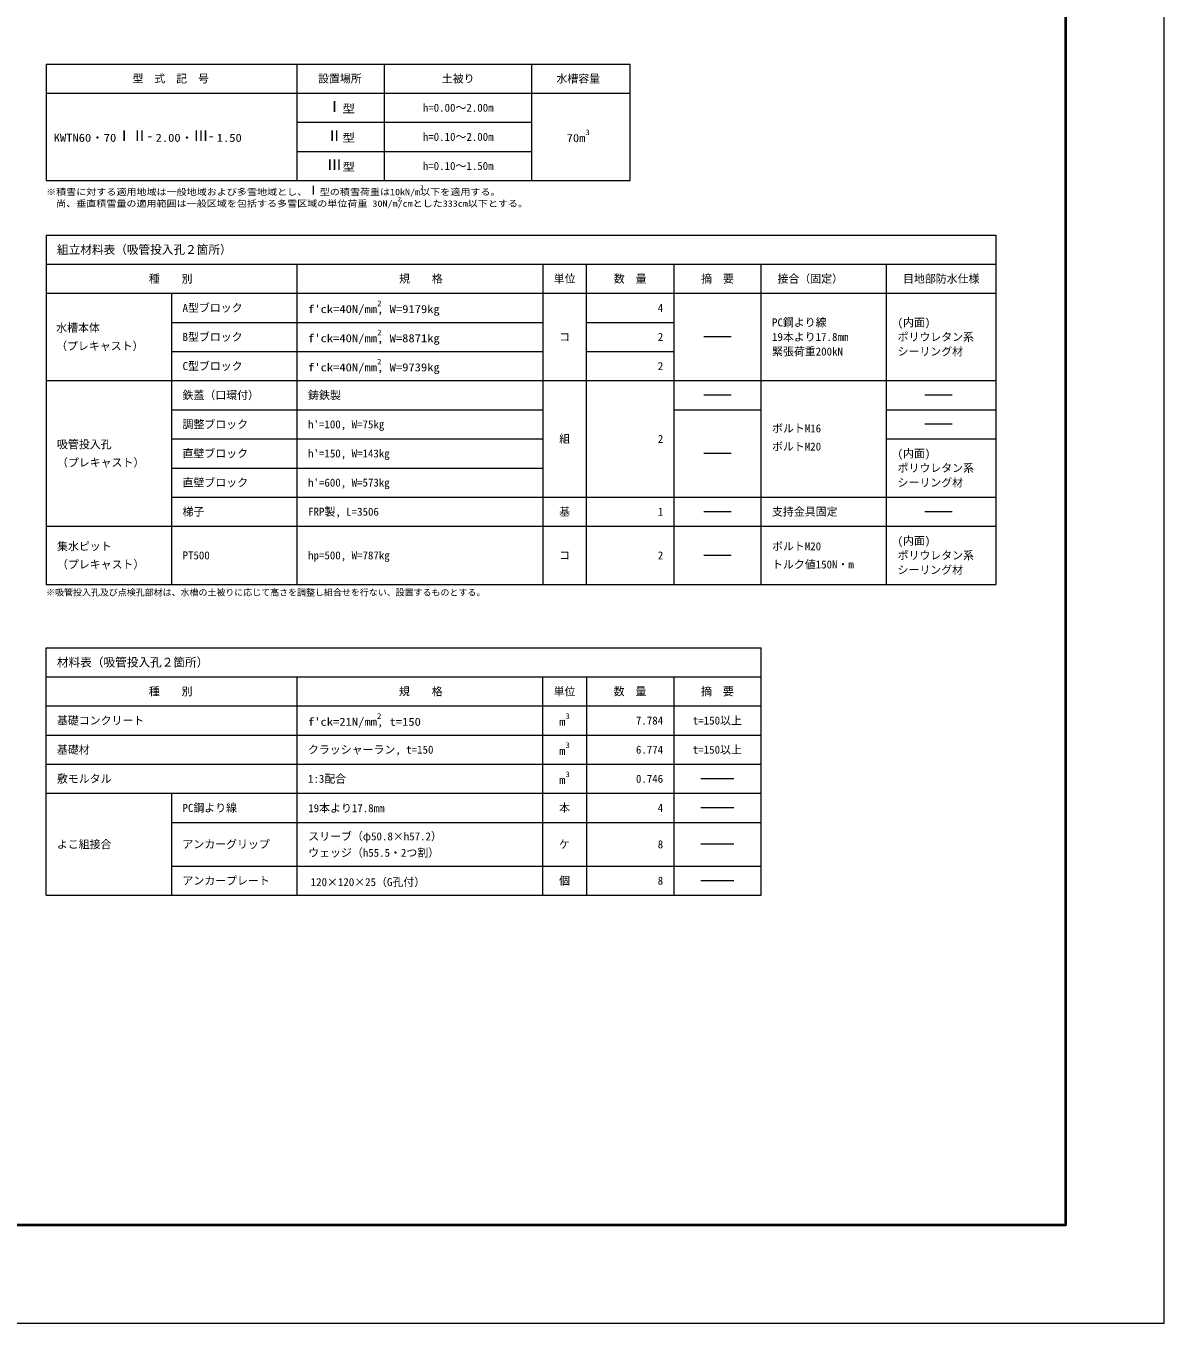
# Model space of a CAD drawing. Units: millimetres at full size; details may follow other scales. Extents: x 37600 to 71200, y -83280 to -59520.
# Drawn here: x 60774 to 71200, y -83280 to -71400 of the extents above; entities that cross this region are included whole.
import ezdxf
from ezdxf.enums import TextEntityAlignment as Align

# ---------------------------------------------------------------- set-up
doc = ezdxf.new("R2010")
doc.units = ezdxf.units.MM
doc.header["$LTSCALE"] = 80.0044
for name, color, linetype, lineweight in [('Defpoints_5', 5, 'Continuous', 13), ('図枠', 1, 'Continuous', 40), ('文字', 2, 'Continuous', 13)]:
    doc.layers.add(name, color=color, linetype=linetype, lineweight=lineweight)
doc.styles.add('ＭＳ ゴシック', font='')
doc.styles.add('ＭＳ Ｐゴシック', font='')
doc.styles.get('ＭＳ ゴシック').set_extended_font_data('MS Gothic')
doc.styles.get('ＭＳ Ｐゴシック').set_extended_font_data('MS PGothic')

msp = doc.modelspace()

# ---------------------------------------------------------------- linework, layer by layer
at = {"layer": 'Defpoints_5'}
msp.add_lwpolyline([(37600, -83280), (71200, -83280), (71200, -59520), (37600, -59520)], close=True, dxfattribs=at)
at = {"layer": '図枠'}
msp.add_lwpolyline([(38500, -82380), (70300, -82380), (70300, -60420), (38500, -60420)], close=True, dxfattribs=at)
at = {"layer": '文字', "color": 3}
for p, q in [((60958.76, -71748.97), (60958.76, -72815.63)), ((60958.76, -71748.97), (66308.76, -71748.97)), ((63258.76, -72815.63), (63258.76, -71748.97)), ((64058.76, -72815.63), (64058.76, -71748.97)), ((65408.76, -72815.63), (65408.76, -71748.97)), ((66308.76, -72815.63), (66308.76, -71748.97)), ((60958.76, -72015.63), (66308.76, -72015.63)), ((60958.76, -72815.63), (66308.76, -72815.63)), ((60958.76, -73315.3), (69658.76, -73315.3)), ((60958.76, -73315.3), (60958.76, -76515.63)), ((69658.76, -73315.3), (69658.76, -76515.63)), ((60958.76, -73581.97), (69658.76, -73581.97)), ((63258.76, -76515.63), (63258.76, -73581.97)), ((65508.76, -73581.97), (65508.76, -76515.63)), ((65908.76, -76515.63), (65908.76, -73581.97)), ((66708.76, -73581.97), (66708.76, -76515.63)), ((67508.76, -76515.63), (67508.76, -73581.97)), ((68658.76, -76515.63), (68658.76, -73581.97)), ((60958.76, -73848.63), (69658.76, -73848.63)), ((62108.76, -73848.63), (62108.76, -76515.63)), ((60958.76, -74648.63), (69658.76, -74648.63)), ((60958.76, -75982.3), (69658.76, -75982.3)), ((60958.76, -76515.63), (69658.76, -76515.63)), ((60958, -79362), (60958, -77095)), ((60958, -77095), (67508, -77095)), ((67508, -79362), (67508, -77095)), ((60958, -77361.67), (67508, -77361.67)), ((63258, -79362), (63258, -77361.67)), ((65508, -79362), (65508, -77361.67)), ((65908, -77361.67), (65908, -79362)), ((66708, -77361.67), (66708, -79362)), ((60958, -77628.33), (67508, -77628.33)), ((60958, -77895), (67508, -77895)), ((60958, -78161.67), (67508, -78161.67)), ((60958, -78428.33), (67508, -78428.33)), ((62108, -78428.33), (62108, -79362)), ((60958, -79362), (67508, -79362))]:
    msp.add_line(p, q, dxfattribs=at)
at = {"layer": '文字', "color": 4}
for p, q in [((63258.76, -72282.3), (64058.76, -72282.3)), ((64058.76, -72282.3), (65408.76, -72282.3)), ((63258.76, -72548.97), (64058.76, -72548.97)), ((64058.76, -72548.97), (65408.76, -72548.97)), ((62108.76, -74115.3), (65508.76, -74115.3)), ((65908.76, -74115.3), (66708.76, -74115.3)), ((62108.76, -74381.97), (65508.76, -74381.97)), ((65908.76, -74381.97), (66708.76, -74381.97)), ((62108.76, -74915.3), (65508.76, -74915.3)), ((66708.76, -74915.3), (67508.76, -74915.3)), ((68658.76, -74915.3), (69658.76, -74915.3)), ((62108.76, -75182.3), (65508.76, -75182.3)), ((68658.76, -75182.3), (69658.76, -75182.3)), ((62108.76, -75448.97), (65508.76, -75448.97)), ((62108.76, -75715.63), (69658.76, -75715.63)), ((62108, -78695), (67508, -78695)), ((62108, -79095), (67508, -79095))]:
    msp.add_line(p, q, dxfattribs=at)
at = {"layer": '文字'}
for p, q in [((67233.76, -74248.63), (66983.76, -74248.63)), ((67233.76, -74781.97), (66983.76, -74781.97)), ((69258.76, -74781.97), (69008.76, -74781.97)), ((69258.76, -75048.63), (69008.76, -75048.63)), ((67233.76, -75315.63), (66983.76, -75315.63)), ((67233.76, -75848.97), (66983.76, -75848.97)), ((69258.76, -75848.97), (69008.76, -75848.97)), ((67233.76, -76248.97), (66983.76, -76248.97)), ((67258, -78295), (66958, -78295)), ((67258, -78561.67), (66958, -78561.67)), ((67258, -78895), (66958, -78895)), ((67258, -79228.33), (66958, -79228.33))]:
    msp.add_line(p, q, dxfattribs=at)

# ---------------------------------------------------------------- texts
at = {"layer": '文字', "style": 'ＭＳ ゴシック'}
for s, p in [('型\u3000式\u3000記\u3000号', (62100.43, -71882.3)), ('設置場所', (63650.23, -71882.3)), ('土被り', (64733.76, -71882.3)), ('水槽容量', (65833.76, -71882.3)), ('h=0.00～2.00m', (64733.76, -72148.97)), ('h=0.10～2.00m', (64733.76, -72415.63)), ('h=0.10～1.50m', (64733.76, -72682.3)), ('種\u3000\u3000別', (62100.43, -73715.3)), ('規\u3000\u3000格', (64392.09, -73715.3)), ('単位', (65708.76, -73715.3)), ('数\u3000量', (66308.76, -73715.3)), ('摘\u3000要', (67108.76, -73715.3)), ('接合（固定）', (67958.76, -73715.3)), ('目地部防水仕様', (69158.76, -73715.3)), ('コ', (65708.76, -74248.63)), ('組', (65708.76, -75182.3)), ('基', (65708.76, -75848.97)), ('コ', (65708.76, -76248.97)), ('種\u3000\u3000別', (62099.67, -77495)), ('規\u3000\u3000格', (64391.33, -77495)), ('単位', (65708, -77495)), ('数\u3000量', (66308, -77495)), ('摘\u3000要', (67108, -77495)), ('t=150以上', (67108, -77761.67)), ('t=150以上', (67108, -78028.33)), ('本', (65708, -78561.67)), ('ケ', (65708, -78895)), ('個', (65708, -79228.33))]:
    msp.add_text(s, height=73.31, dxfattribs=at).set_placement(p, align=Align.MIDDLE_CENTER)
at = {"layer": '文字'}
for s, height, style, width, p in [('Ⅰ', 98.97, 'ＭＳ Ｐゴシック', 1.05, (63529.51, -72216.47)), ('型', 73.31, 'ＭＳ ゴシック', 1.15, (63673.01, -72216.47)), ('KWTN60・70', 73.31, 'ＭＳ ゴシック', 1.15, (61027.97, -72483.13)), ('ⅠⅡ-', 98.97, 'ＭＳ Ｐゴシック', 1.05, (61602.97, -72483.13)), ('2.00・', 73.31, 'ＭＳ ゴシック', 1.15, (61961.72, -72483.13)), ('Ⅲ-', 98.97, 'ＭＳ Ｐゴシック', 1.05, (62306.72, -72483.13)), ('1.50', 73.31, 'ＭＳ ゴシック', 1.15, (62521.97, -72483.13)), ('Ⅱ', 98.97, 'ＭＳ Ｐゴシック', 1.05, (63529.51, -72483.13)), ('型', 73.31, 'ＭＳ ゴシック', 1.15, (63673.01, -72483.13)), ('70m', 73.31, 'ＭＳ ゴシック', 1.15, (65727.39, -72485.63)), ('3', 51.32, 'ＭＳ ゴシック', 1.15, (65899.89, -72415.63)), ('Ⅲ', 98.97, 'ＭＳ Ｐゴシック', 1.05, (63529.51, -72749.8)), ('型', 73.31, 'ＭＳ ゴシック', 1.15, (63673.01, -72749.8)), ("f'ck=40N/mm", 73.31, 'ＭＳ ゴシック', 1.15, (63358.76, -74051.97)), ('2', 51.32, 'ＭＳ ゴシック', 1.15, (63991.26, -73981.97)), (', W=9179kg', 73.31, 'ＭＳ ゴシック', 1.15, (63991.26, -74051.97)), ("f'ck=40N/mm", 73.31, 'ＭＳ ゴシック', 1.15, (63358.76, -74318.63)), ('2', 51.32, 'ＭＳ ゴシック', 1.15, (63991.26, -74248.63)), (', W=8871kg', 73.31, 'ＭＳ ゴシック', 1.15, (63991.26, -74318.63)), ("f'ck=40N/mm", 73.31, 'ＭＳ ゴシック', 1.15, (63358.76, -74585.3)), ('2', 51.32, 'ＭＳ ゴシック', 1.15, (63991.26, -74515.3)), (', W=9739kg', 73.31, 'ＭＳ ゴシック', 1.15, (63991.26, -74585.3)), ("f'ck=21N/mm", 73.31, 'ＭＳ ゴシック', 1.15, (63358, -77831.67)), ('2', 51.32, 'ＭＳ ゴシック', 1.15, (63990.5, -77761.67)), (', t=150', 73.31, 'ＭＳ ゴシック', 1.15, (63990.5, -77831.67)), ('m', 73.31, 'ＭＳ ゴシック', 1.15, (65659.12, -77831.67)), ('3', 51.32, 'ＭＳ ゴシック', 1.15, (65716.62, -77761.67)), ('m', 73.31, 'ＭＳ ゴシック', 1.15, (65659.12, -78098.33)), ('3', 51.32, 'ＭＳ ゴシック', 1.15, (65716.62, -78028.33)), ('m', 73.31, 'ＭＳ ゴシック', 1.15, (65659.12, -78365)), ('3', 51.32, 'ＭＳ ゴシック', 1.15, (65716.62, -78295))]:
    msp.add_text(s, height=height, dxfattribs=dict(at, style=style, width=width)).set_placement(p, align=Align.BOTTOM_LEFT)
at = {"layer": '文字', "color": 4}
for s, height, style, width, p in [('※積雪に対する適用地域は一般地域および多雪地域とし、', 58.65, 'ＭＳ ゴシック', 1.15, (60958.76, -72967.63)), ('Ⅰ', 79.18, 'ＭＳ Ｐゴシック', 1.05, (63350.76, -72967.63)), ('型の積雪荷重は10kN/m', 58.65, 'ＭＳ ゴシック', 1.15, (63465.56, -72967.63)), ('2', 41.06, 'ＭＳ ゴシック', 1.15, (64385.56, -72911.63)), ('以下を適用する。', 58.65, 'ＭＳ ゴシック', 1.15, (64385.56, -72967.63)), ('\u3000尚、垂直積雪量の適用範囲は一般区域を包括する多雪区域の単位荷重 30N/m', 58.65, 'ＭＳ ゴシック', 1.15, (60958.76, -73074.03)), ('2', 41.06, 'ＭＳ ゴシック', 1.15, (64178.76, -73018.03)), ('/cmとした333cm以下とする。', 58.65, 'ＭＳ ゴシック', 1.15, (64178.76, -73074.03))]:
    msp.add_text(s, height=height, dxfattribs=dict(at, style=style, width=width)).set_placement(p, align=Align.BOTTOM_LEFT)
at = {"layer": '文字', "style": 'ＭＳ ゴシック'}
for s, height, p in [('組立材料表（吸管投入孔２箇所）', 78.2, (61058.76, -73448.63)), ('A型ブロック', 73.31, (62208.76, -73981.97)), ('水槽本体', 73.31, (61050.93, -74165.3)), ('PC鋼より線', 73.31, (67608.76, -74115.3)), ('(内面)', 73.31, (68758.76, -74115.3)), ('B型ブロック', 73.31, (62208.76, -74248.63)), ('19本より17.8mm', 73.31, (67608.76, -74248.63)), ('ポリウレタン系', 73.31, (68758.76, -74248.63)), ('（プレキャスト）', 73.31, (61050.93, -74331.97)), ('緊張荷重200kN', 73.31, (67608.76, -74381.97)), ('シーリング材', 73.31, (68758.76, -74381.97)), ('C型ブロック', 73.31, (62208.76, -74515.3)), ('鉄蓋（口環付）', 73.31, (62208.76, -74781.97)), ('鋳鉄製', 73.31, (63358.76, -74781.97)), ('調整ブロック', 73.31, (62208.76, -75048.63)), ("h'=100, W=75kg", 73.31, (63358.76, -75048.63)), ('吸管投入孔', 73.31, (61058.76, -75232.3)), ('直壁ブロック', 73.31, (62208.76, -75315.63)), ("h'=150, W=143kg", 73.31, (63358.76, -75315.63)), ('(内面)', 73.31, (68758.76, -75315.63)), ('（プレキャスト）', 73.31, (61058.76, -75398.97)), ('ポリウレタン系', 73.31, (68758.76, -75448.97)), ('直壁ブロック', 73.31, (62208.76, -75582.3)), ("h'=600, W=573kg", 73.31, (63358.76, -75582.3)), ('シーリング材', 73.31, (68758.76, -75582.3)), ('梯子', 73.31, (62208.76, -75848.97)), ('FRP製, L=3506', 73.31, (63358.76, -75848.97)), ('支持金具固定', 73.31, (67608.76, -75848.97)), ('集水ピット', 73.31, (61058.76, -76165.63)), ('ボルトM20', 73.31, (67608.76, -76165.63)), ('(内面)', 73.31, (68758.76, -76115.63)), ('PT500', 73.31, (62208.76, -76248.97)), ('hp=500, W=787kg', 73.31, (63358.76, -76248.97)), ('ポリウレタン系', 73.31, (68758.76, -76248.97)), ('（プレキャスト）', 73.31, (61058.76, -76332.3)), ('トルク値150N・m', 73.31, (67608.76, -76332.3)), ('シーリング材', 73.31, (68758.76, -76382.3)), ('材料表（吸管投入孔２箇所）', 78.2, (61058, -77228.33)), ('基礎コンクリート', 73.31, (61058, -77761.67)), ('基礎材', 73.31, (61058, -78028.33)), ('クラッシャーラン, t=150', 73.31, (63358, -78028.33)), ('敷モルタル', 73.31, (61058, -78295)), ('1:3配合', 73.31, (63358, -78295)), ('PC鋼より線', 73.31, (62208, -78561.67)), ('19本より17.8mm', 73.31, (63360.02, -78564.21)), ('よこ組接合', 73.31, (61058, -78895.17)), ('アンカーグリップ', 73.31, (62208, -78895)), ('スリーブ（φ50.8×h57.2）', 73.31, (63360.02, -78822.54)), ('ウェッジ（h55.5・2つ割）', 73.31, (63360.02, -78972.54)), ('アンカープレート', 73.31, (62208, -79228.33)), ('120×120×25（G孔付）', 73.31, (63382.61, -79241.43))]:
    msp.add_text(s, height=height, dxfattribs=at).set_placement(p, align=Align.MIDDLE_LEFT)
for s, p in [('4', (66612.09, -73981.97)), ('2', (66612.09, -74248.63)), ('2', (66612.09, -74515.3)), ('2', (66612.09, -75182.3)), ('1', (66612.09, -75848.97)), ('2', (66612.09, -76248.97)), ('7.784', (66611.33, -77761.67)), ('6.774', (66611.33, -78028.33)), ('0.746', (66611.33, -78295)), ('4', (66611.33, -78561.67)), ('8', (66611.33, -78895)), ('8', (66611.33, -79228.33))]:
    msp.add_text(s, height=73.31, dxfattribs=at).set_placement(p, align=Align.MIDDLE_RIGHT)
for s, p in [('ボルトM16', (67608.76, -75048.97)), ('ボルトM20', (67608.76, -75215.63))]:
    msp.add_text(s, height=73.31, dxfattribs=at).set_placement(p, align=Align.TOP_LEFT)
at = {"layer": '文字', "color": 4, "style": 'ＭＳ ゴシック'}
msp.add_text('※吸管投入孔及び点検孔部材は、水槽の土被りに応じて高さを調整し組合せを行ない、設置するものとする。', height=58.65, dxfattribs=at).set_placement((60958.76, -76635.63), align=Align.BOTTOM_LEFT)

doc.saveas('drawing.dxf')
